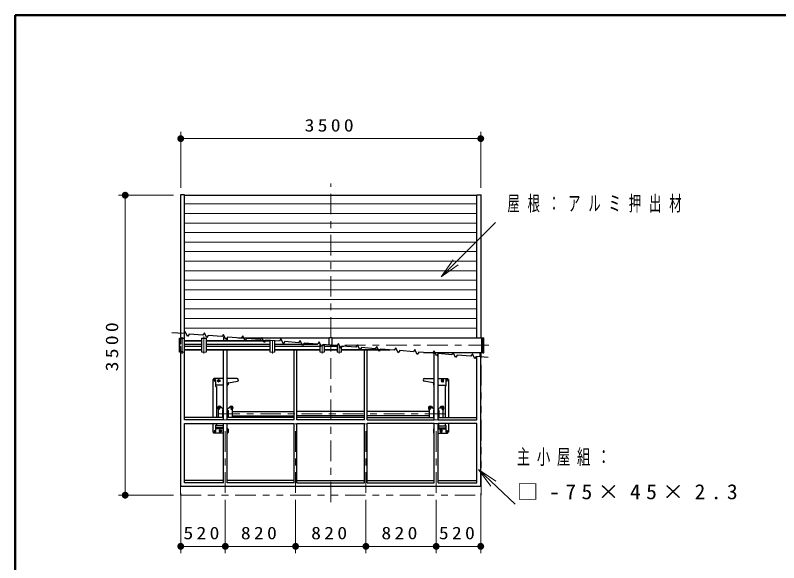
# Model space of a CAD drawing. Units: millimetres on the paper, scale 1:80. Extents: x -385 to 0, y 0 to 267.
# Drawn here: x -385 to -273.7, y 187.2 to 267 of the extents above; entities that cross this region are included whole.
import ezdxf

# ---------------------------------------------------------------- set-up
doc = ezdxf.new("R2010")
doc.units = ezdxf.units.MM
for name, pattern in [('USER1', [4.5, 2.5, -2]), ('USER2', [6, 3, -1, 1, -1]), ('USER3', [8, 3, -1, 1, -1, 1, -1])]:
    doc.linetypes.add(name, pattern=pattern)
doc.layers.add('1_80', color=7, linetype='Continuous', lineweight=25)
doc.layers.add('A3図枠', color=7, linetype='Continuous', lineweight=13)
doc.styles.add('ＭＳ ゴシック', font='')
doc.styles.get('ＭＳ ゴシック').set_extended_font_data('MS Gothic')

# ---------------------------------------------------------------- blocks, each defined once
blk = doc.blocks.new('filled_dot')
at = {"color": 0, "linetype": 'Continuous', "lineweight": -2, "const_width": 1.25}
blk.add_lwpolyline([(-0.625, 0, 1), (0.625, 0, 1)], format="xyb", close=True, dxfattribs=at)
blk = doc.blocks.new('open_arrow')
at = {"color": 0, "linetype": 'Continuous', "lineweight": -2}
blk.add_lwpolyline([(7.5, 1.25), (0, 0), (7.5, -1.25)], dxfattribs=at)

msp = doc.modelspace()

# ---------------------------------------------------------------- linework, layer by layer
at = {"layer": '1_80', "lineweight": 13}
for p, q in [((-360.869, 241.811), (-360.869, 250.007)), ((-317.119, 241.811), (-317.119, 250.007)), ((-360.869, 249.007), (-317.119, 249.007)), ((-361.909, 240.754), (-369.967, 240.754)), ((-368.967, 197.004), (-368.967, 240.754)), ((-360.309, 239.487), (-317.679, 239.487)), ((-360.309, 238.094), (-317.679, 238.094)), ((-360.309, 236.701), (-317.679, 236.701)), ((-322.886, 228.852), (-314.946, 236.792)), ((-360.309, 235.308), (-317.679, 235.308)), ((-360.309, 233.916), (-317.679, 233.916)), ((-360.309, 232.523), (-317.679, 232.523)), ((-360.309, 231.13), (-317.679, 231.13)), ((-360.309, 229.738), (-317.679, 229.738)), ((-360.309, 228.345), (-317.679, 228.345)), ((-360.309, 226.952), (-317.679, 226.952)), ((-360.309, 225.559), (-317.679, 225.559)), ((-360.309, 224.167), (-317.679, 224.167)), ((-360.309, 222.774), (-317.679, 222.774)), ((-360.309, 221.381), (-317.679, 221.381)), ((-361.034, 217.854), (-360.369, 217.854)), ((-357.807, 217.854), (-357.182, 217.854)), ((-347.807, 217.854), (-347.182, 217.854)), ((-340.557, 217.854), (-339.932, 217.854)), ((-337.432, 217.854), (-338.057, 217.854)), ((-317.457, 200.756), (-312.107, 195.679)), ((-360.869, 197.298), (-360.869, 188.542)), ((-317.119, 197.298), (-317.119, 188.542)), ((-361.909, 197.004), (-369.967, 197.004)), ((-354.369, 196.344), (-354.369, 188.542)), ((-344.119, 196.344), (-344.119, 188.542)), ((-333.869, 196.344), (-333.869, 188.542)), ((-323.619, 196.344), (-323.619, 188.542)), ((-354.369, 189.542), (-360.869, 189.542)), ((-344.119, 189.542), (-354.369, 189.542)), ((-333.869, 189.542), (-344.119, 189.542)), ((-323.619, 189.542), (-333.869, 189.542)), ((-317.119, 189.542), (-323.619, 189.542))]:
    msp.add_line(p, q, dxfattribs=at)
at = {"layer": '1_80', "linetype": 'USER2', "lineweight": 13}
for p, q in [((-338.994, 195.969), (-338.994, 242.455)), ((-360.682, 217.642), (-360.682, 220.065)), ((-357.494, 220.125), (-357.494, 217.652)), ((-347.494, 219.547), (-347.494, 217.652)), ((-340.244, 218.977), (-340.244, 217.652)), ((-315.919, 218.879), (-338.994, 218.879)), ((-337.744, 218.781), (-337.744, 217.652)), ((-355.926, 213.819), (-355.926, 213.581)), ((-322.063, 213.819), (-322.063, 213.581)), ((-322.251, 208.879), (-355.516, 208.879)), ((-354.369, 197.344), (-354.369, 207.461)), ((-344.119, 197.344), (-344.119, 207.461)), ((-333.869, 197.344), (-333.869, 207.461)), ((-323.619, 197.344), (-323.619, 207.461)), ((-355.926, 206.506), (-355.926, 206.269)), ((-322.063, 206.506), (-322.063, 206.269))]:
    msp.add_line(p, q, dxfattribs=at)
at = {"layer": '1_80'}
for p, q in [((-360.309, 240.811), (-360.909, 240.811)), ((-360.909, 240.811), (-360.909, 219.904)), ((-360.309, 220.554), (-360.309, 240.811)), ((-360.309, 240.763), (-317.679, 240.763)), ((-317.679, 240.811), (-317.079, 240.811)), ((-317.679, 219.942), (-317.679, 240.811)), ((-317.079, 219.942), (-317.079, 240.811)), ((-360.307, 219.558), (-360.307, 220.554)), ((-361.034, 217.854), (-361.034, 219.904)), ((-361.034, 219.904), (-360.369, 219.904)), ((-360.994, 217.854), (-360.994, 219.904)), ((-360.369, 219.904), (-360.369, 217.854)), ((-360.369, 219.558), (-357.807, 219.558)), ((-360.369, 219.51), (-357.807, 219.51)), ((-357.807, 219.904), (-357.182, 219.904)), ((-357.807, 217.854), (-357.807, 219.904)), ((-357.182, 219.904), (-357.182, 217.854)), ((-357.182, 219.558), (-347.807, 219.558)), ((-357.182, 219.51), (-347.807, 219.51)), ((-354.651, 220.102), (-354.651, 219.558)), ((-354.088, 220.073), (-354.088, 219.558)), ((-347.807, 217.854), (-347.807, 219.572)), ((-347.182, 219.523), (-347.182, 217.854)), ((-339.213, 218.896), (-339.213, 219.971)), ((-338.776, 219.971), (-339.213, 219.971)), ((-338.776, 218.862), (-338.776, 219.971)), ((-316.744, 217.788), (-316.744, 219.971)), ((-316.744, 219.971), (-316.682, 219.971)), ((-316.682, 217.788), (-316.682, 219.971)), ((-360.369, 219.029), (-357.807, 219.029)), ((-360.369, 218.729), (-357.807, 218.729)), ((-360.369, 218.248), (-357.807, 218.248)), ((-357.182, 219.029), (-347.807, 219.029)), ((-357.182, 218.729), (-347.807, 218.729)), ((-357.182, 218.248), (-347.807, 218.248)), ((-347.182, 219.029), (-340.903, 219.029)), ((-347.182, 218.729), (-340.557, 218.729)), ((-347.182, 218.248), (-340.557, 218.248)), ((-340.557, 217.854), (-340.557, 219.002)), ((-339.932, 218.953), (-339.932, 217.854)), ((-339.932, 218.729), (-338.057, 218.729)), ((-339.932, 218.248), (-338.057, 218.248)), ((-338.057, 218.806), (-338.057, 217.854)), ((-337.432, 217.854), (-337.432, 218.756)), ((-337.432, 218.729), (-337.085, 218.729)), ((-337.432, 218.248), (-330.965, 218.248)), ((-360.869, 198.298), (-360.869, 217.854)), ((-360.369, 218.201), (-357.807, 218.201)), ((-360.307, 207.983), (-360.307, 218.201)), ((-357.182, 218.201), (-347.807, 218.201)), ((-354.651, 207.983), (-354.651, 218.201)), ((-354.088, 207.983), (-354.088, 218.201)), ((-347.182, 218.201), (-340.557, 218.201)), ((-344.307, 207.983), (-344.307, 218.201)), ((-343.932, 207.983), (-343.932, 218.201)), ((-339.932, 218.201), (-338.057, 218.201)), ((-337.432, 218.201), (-330.358, 218.201)), ((-334.057, 207.983), (-334.057, 218.201)), ((-333.682, 207.983), (-333.682, 218.201)), ((-323.901, 207.983), (-323.901, 217.693)), ((-323.338, 207.983), (-323.338, 217.649)), ((-317.682, 207.983), (-317.682, 217.204)), ((-317.244, 217.817), (-317.244, 217.17)), ((-317.119, 198.298), (-317.119, 217.817)), ((-316.744, 217.788), (-316.682, 217.788)), ((-354.651, 214.004), (-356.026, 214.004)), ((-355.457, 213.778), (-355.307, 213.865)), ((-355.457, 213.605), (-355.457, 213.778)), ((-355.307, 213.865), (-355.157, 213.778)), ((-355.157, 213.778), (-355.157, 213.605)), ((-352.65, 214.004), (-354.088, 214.004)), ((-325.338, 214.004), (-323.901, 214.004)), ((-323.338, 214.004), (-321.963, 214.004)), ((-322.682, 213.865), (-322.832, 213.778)), ((-322.832, 213.778), (-322.832, 213.605)), ((-322.532, 213.778), (-322.682, 213.865)), ((-322.532, 213.605), (-322.532, 213.778)), ((-354.651, 213.067), (-355.801, 213.067)), ((-355.307, 213.519), (-355.457, 213.605)), ((-355.157, 213.605), (-355.307, 213.519)), ((-353.963, 213.327), (-353.963, 213.129)), ((-353.912, 213.389), (-352.616, 213.632)), ((-324.077, 213.389), (-325.373, 213.632)), ((-324.026, 213.327), (-324.026, 213.129)), ((-323.338, 213.067), (-322.188, 213.067)), ((-322.832, 213.605), (-322.682, 213.519)), ((-322.682, 213.519), (-322.532, 213.605)), ((-354.776, 209.379), (-354.776, 208.332)), ((-354.651, 209.442), (-354.713, 209.442)), ((-354.026, 209.442), (-354.088, 209.442)), ((-353.963, 209.379), (-353.963, 208.332)), ((-324.026, 209.379), (-324.026, 208.332)), ((-323.963, 209.442), (-323.901, 209.442)), ((-323.338, 209.442), (-323.276, 209.442)), ((-323.213, 209.379), (-323.213, 208.332)), ((-354.651, 208.332), (-360.307, 208.332)), ((-344.307, 208.332), (-354.088, 208.332)), ((-353.369, 209.192), (-344.307, 209.192)), ((-353.369, 208.567), (-344.307, 208.567)), ((-334.057, 209.192), (-343.932, 209.192)), ((-334.057, 208.567), (-343.932, 208.567)), ((-334.057, 208.332), (-343.932, 208.332)), ((-324.619, 209.192), (-333.682, 209.192)), ((-324.619, 208.567), (-333.682, 208.567)), ((-333.682, 208.332), (-323.901, 208.332)), ((-323.338, 208.332), (-317.682, 208.332)), ((-354.651, 207.983), (-360.307, 207.983)), ((-360.307, 198.82), (-360.307, 207.461)), ((-360.307, 207.461), (-354.651, 207.461)), ((-354.694, 207.099), (-355.801, 207.099)), ((-354.694, 207.461), (-354.694, 206.692)), ((-354.694, 207.099), (-354.694, 206.824)), ((-354.651, 198.82), (-354.651, 207.461)), ((-344.307, 207.983), (-354.088, 207.983)), ((-354.088, 198.82), (-354.088, 207.461)), ((-354.088, 207.461), (-344.307, 207.461)), ((-344.307, 198.82), (-344.307, 207.461)), ((-334.057, 207.983), (-343.932, 207.983)), ((-343.932, 198.82), (-343.932, 207.461)), ((-343.932, 207.461), (-334.057, 207.461)), ((-334.057, 198.82), (-334.057, 207.461)), ((-333.682, 207.983), (-323.901, 207.983)), ((-333.682, 198.82), (-333.682, 207.461)), ((-323.901, 207.461), (-333.682, 207.461)), ((-323.901, 198.82), (-323.901, 207.461)), ((-323.338, 207.983), (-317.682, 207.983)), ((-323.338, 198.82), (-323.338, 207.461)), ((-317.682, 207.461), (-323.338, 207.461)), ((-323.294, 207.461), (-323.294, 206.692)), ((-323.294, 207.099), (-322.188, 207.099)), ((-317.682, 198.82), (-317.682, 207.461)), ((-354.651, 206.067), (-356.026, 206.067)), ((-354.694, 206.824), (-355.801, 206.824)), ((-354.651, 206.692), (-355.801, 206.692)), ((-355.238, 206.466), (-355.088, 206.552)), ((-355.238, 206.293), (-355.238, 206.466)), ((-355.088, 206.206), (-355.238, 206.293)), ((-355.088, 206.552), (-354.938, 206.466)), ((-354.938, 206.293), (-355.088, 206.206)), ((-354.938, 206.466), (-354.938, 206.293)), ((-354.026, 206.692), (-354.088, 206.692)), ((-354.026, 206.067), (-354.088, 206.067)), ((-353.963, 206.629), (-353.963, 206.129)), ((-324.026, 206.629), (-324.026, 206.129)), ((-323.963, 206.692), (-323.901, 206.692)), ((-323.963, 206.067), (-323.901, 206.067)), ((-323.338, 206.692), (-322.188, 206.692)), ((-323.338, 206.067), (-321.963, 206.067)), ((-323.294, 206.824), (-322.188, 206.824)), ((-322.901, 206.552), (-323.051, 206.466)), ((-323.051, 206.466), (-323.051, 206.293)), ((-323.051, 206.293), (-322.901, 206.206)), ((-322.751, 206.466), (-322.901, 206.552)), ((-322.901, 206.206), (-322.751, 206.293)), ((-322.751, 206.293), (-322.751, 206.466)), ((-360.869, 198.298), (-317.119, 198.298)), ((-354.651, 199.168), (-360.307, 199.168)), ((-354.651, 198.82), (-360.307, 198.82)), ((-344.307, 199.168), (-354.088, 199.168)), ((-344.307, 198.82), (-354.088, 198.82)), ((-343.932, 199.168), (-334.057, 199.168)), ((-343.932, 198.82), (-334.057, 198.82)), ((-333.682, 199.168), (-323.901, 199.168)), ((-333.682, 198.82), (-323.901, 198.82)), ((-323.338, 199.168), (-317.682, 199.168)), ((-323.338, 198.82), (-317.682, 198.82))]:
    msp.add_line(p, q, dxfattribs=at)
at = {"layer": '1_80', "linetype": 'USER1', "lineweight": 13}
for p, q in [((-360.869, 219.904), (-360.869, 240.811)), ((-317.119, 219.942), (-317.119, 240.811)), ((-360.909, 219.089), (-360.909, 219.904)), ((-360.869, 219.089), (-360.869, 219.904)), ((-316.994, 217.854), (-316.994, 219.904)), ((-316.954, 219.904), (-316.994, 219.904)), ((-316.954, 217.854), (-316.954, 219.904)), ((-360.909, 219.089), (-360.869, 219.089)), ((-360.909, 218.67), (-360.869, 218.67)), ((-360.909, 218.67), (-360.909, 217.854)), ((-360.869, 217.854), (-360.869, 218.67)), ((-316.954, 217.854), (-316.994, 217.854)), ((-317.682, 207.983), (-360.307, 207.983)), ((-317.682, 207.461), (-360.307, 207.461))]:
    msp.add_line(p, q, dxfattribs=at)
at = {"layer": '1_80', "color": 131}
for p, q in [((-352.515, 219.942), (-339.213, 219.942)), ((-338.776, 219.942), (-316.744, 219.942)), ((-325.473, 217.817), (-316.744, 217.817))]:
    msp.add_line(p, q, dxfattribs=at)
at = {"layer": '1_80', "linetype": 'USER3', "lineweight": 13}
for p, q in [((-360.909, 196.996), (-360.909, 217.854)), ((-317.079, 196.996), (-317.079, 217.817)), ((-360.909, 196.996), (-317.079, 196.996))]:
    msp.add_line(p, q, dxfattribs=at)
at = {"layer": '1_80', "color": 2}
for p, q in [((-356.176, 213.879), (-355.863, 213.879)), ((-356.176, 213.879), (-356.176, 208.332)), ((-355.801, 213.817), (-355.801, 212.942)), ((-322.188, 213.817), (-322.188, 212.942)), ((-321.813, 213.879), (-322.126, 213.879)), ((-321.813, 213.879), (-321.813, 208.332)), ((-355.738, 212.879), (-355.676, 212.879)), ((-355.676, 212.879), (-355.676, 208.332)), ((-322.313, 212.879), (-322.313, 208.332)), ((-322.251, 212.879), (-322.313, 212.879)), ((-356.176, 207.461), (-356.176, 206.192)), ((-355.801, 207.129), (-355.801, 206.254)), ((-355.738, 207.192), (-355.676, 207.192)), ((-355.676, 207.461), (-355.676, 207.192)), ((-322.313, 207.461), (-322.313, 207.192)), ((-322.251, 207.192), (-322.313, 207.192)), ((-322.188, 207.129), (-322.188, 206.254)), ((-321.813, 207.461), (-321.813, 206.192)), ((-356.176, 206.192), (-355.863, 206.192)), ((-321.813, 206.192), (-322.126, 206.192))]:
    msp.add_line(p, q, dxfattribs=at)
at = {"layer": '1_80', "color": 4, "linetype": 'USER2', "lineweight": 13}
for p, q in [((-354.946, 209.754), (-355.543, 209.754)), ((-355.244, 210.052), (-355.244, 209.456)), ((-353.196, 209.754), (-353.793, 209.754)), ((-353.494, 210.052), (-353.494, 209.456)), ((-324.793, 209.754), (-324.196, 209.754)), ((-324.494, 210.052), (-324.494, 209.456)), ((-323.043, 209.754), (-322.446, 209.754)), ((-322.744, 210.052), (-322.744, 209.456))]:
    msp.add_line(p, q, dxfattribs=at)
at = {"layer": '1_80', "color": 4}
for p, q in [((-355.369, 208.335), (-355.369, 209.424)), ((-355.068, 209.931), (-354.839, 209.702)), ((-353.671, 209.931), (-353.9, 209.702)), ((-353.369, 209.424), (-353.369, 208.335)), ((-324.619, 209.424), (-324.619, 208.335)), ((-324.318, 209.931), (-324.089, 209.702)), ((-322.921, 209.931), (-323.15, 209.702)), ((-322.619, 208.335), (-322.619, 209.424))]:
    msp.add_line(p, q, dxfattribs=at)
at = {"layer": '1_80'}
msp.add_lwpolyline([(-316.044, 217.076), (-317.768, 217.211), (-317.994, 216.882), (-318.339, 217.604), (-318.565, 217.274), (-320.559, 217.431), (-320.786, 217.101), (-321.13, 217.823), (-321.357, 217.493), (-323.351, 217.65), (-323.577, 217.32), (-323.922, 218.042), (-324.148, 217.713), (-326.142, 217.869), (-326.369, 217.54), (-326.713, 218.262), (-326.94, 217.932), (-328.933, 218.089), (-329.16, 217.759), (-329.504, 218.481), (-329.731, 218.151), (-331.725, 218.308), (-331.951, 217.978), (-332.296, 218.7), (-332.522, 218.371), (-334.516, 218.527), (-334.743, 218.198), (-335.087, 218.92), (-335.314, 218.59), (-337.308, 218.747), (-337.534, 218.417), (-337.879, 219.139), (-338.105, 218.809), (-340.099, 218.966), (-340.326, 218.636), (-340.67, 219.358), (-340.897, 219.029), (-342.89, 219.185), (-343.117, 218.856), (-343.461, 219.578), (-343.688, 219.248), (-345.682, 219.405), (-345.908, 219.075), (-346.253, 219.797), (-346.479, 219.467), (-348.473, 219.624), (-348.7, 219.294), (-349.044, 220.016), (-349.271, 219.687), (-351.265, 219.843), (-351.491, 219.514), (-351.836, 220.236), (-352.062, 219.906), (-354.056, 220.063), (-354.283, 219.733), (-354.627, 220.455), (-354.854, 220.125), (-356.847, 220.282), (-357.074, 219.952), (-357.418, 220.675), (-357.645, 220.345), (-359.639, 220.502), (-359.865, 220.172), (-360.21, 220.894), (-360.436, 220.564), (-362.16, 220.7)], dxfattribs=at)
for centre, radius in [((-360.682, 219.817), 0.05), ((-360.682, 217.942), 0.05), ((-355.307, 213.692), 0.15), ((-355.307, 213.692), 0.1), ((-322.682, 213.692), 0.15), ((-322.682, 213.692), 0.1), ((-355.926, 213.692), 0.05), ((-322.063, 213.692), 0.05), ((-355.926, 206.379), 0.05), ((-355.088, 206.379), 0.15), ((-355.088, 206.379), 0.1), ((-322.901, 206.379), 0.15), ((-322.901, 206.379), 0.1), ((-322.063, 206.379), 0.05)]:
    msp.add_circle(centre, radius, dxfattribs=at)
at = {"layer": '1_80', "color": 4}
for centre in [(-355.244, 209.754), (-353.494, 209.754), (-324.494, 209.754), (-322.744, 209.754)]:
    msp.add_circle(centre, 0.131, dxfattribs=at)
at = {"layer": '1_80'}
for centre, radius, start, end in [((-356.026, 213.942), 0.0625, 90, 180), ((-355.382, 213.822), 0.05, 30, 210), ((-352.651, 213.817), 0.188, 280.6459, 90), ((-325.338, 213.817), 0.188, 90, 259.3541), ((-322.607, 213.822), 0.05, 330, 150), ((-321.963, 213.942), 0.0625, 0, 90), ((-355.382, 213.562), 0.05, 150, 330), ((-355.157, 213.692), 0.05, 270, 90), ((-354.026, 213.129), 0.0625, 270, 0), ((-353.901, 213.327), 0.0625, 100.6459, 180), ((-324.088, 213.327), 0.0625, 0, 79.3541), ((-323.963, 213.129), 0.0625, 180, 270), ((-322.832, 213.692), 0.05, 90, 270), ((-322.607, 213.562), 0.05, 210, 30), ((-354.713, 209.379), 0.0625, 90, 180), ((-354.026, 209.379), 0.0625, 0, 90), ((-323.963, 209.379), 0.0625, 90, 180), ((-323.276, 209.379), 0.0625, 0, 90), ((-356.026, 206.129), 0.0625, 180, 270), ((-355.163, 206.509), 0.05, 30, 210), ((-355.163, 206.249), 0.05, 150, 330), ((-354.938, 206.379), 0.05, 270, 90), ((-354.026, 206.629), 0.0625, 0, 90), ((-354.026, 206.129), 0.0625, 270, 0), ((-323.963, 206.629), 0.0625, 90, 180), ((-323.963, 206.129), 0.0625, 180, 270), ((-323.051, 206.379), 0.05, 90, 270), ((-322.826, 206.509), 0.05, 330, 150), ((-322.826, 206.249), 0.05, 210, 30), ((-321.963, 206.129), 0.0625, 270, 0)]:
    msp.add_arc(centre, radius, start, end, dxfattribs=at)
at = {"layer": '1_80', "color": 2}
for centre, start, end in [((-355.863, 213.817), 0, 90), ((-322.126, 213.817), 90, 180), ((-355.738, 212.942), 180, 270), ((-322.251, 212.942), 270, 0), ((-355.738, 207.129), 90, 180), ((-322.251, 207.129), 0, 90), ((-355.863, 206.254), 270, 0), ((-322.126, 206.254), 180, 270)]:
    msp.add_arc(centre, 0.0625, start, end, dxfattribs=at)
at = {"layer": '1_80', "color": 4}
for centre, start, end in [((-355.244, 209.754), 45, 221.40962), ((-355.619, 209.424), 0, 41.40962), ((-354.662, 209.879), 225, 270), ((-354.076, 209.879), 270, 315), ((-353.494, 209.754), 318.59038, 135), ((-353.119, 209.424), 138.59038, 180), ((-324.494, 209.754), 45, 221.40962), ((-324.869, 209.424), 0, 41.40962), ((-323.912, 209.879), 225, 270), ((-323.326, 209.879), 270, 315), ((-322.744, 209.754), 318.59038, 135), ((-322.369, 209.424), 138.59038, 180)]:
    msp.add_arc(centre, 0.25, start, end, dxfattribs=at)
at = {"layer": 'A3図枠', "lineweight": 50}
for p, q in [((-385, 267), (-385, 0)), ((0, 267), (-385, 267))]:
    msp.add_line(p, q, dxfattribs=at)

# ---------------------------------------------------------------- block references
at = {"layer": '1_80', "lineweight": 13, "xscale": 0.4, "yscale": 0.4}
for p in [(-360.869, 249.007), (-360.869, 189.542), (-354.369, 189.542), (-344.119, 189.542), (-333.869, 189.542), (-323.619, 189.542)]:
    msp.add_blockref('filled_dot', p, dxfattribs=at)
for name, p, rotation in [('filled_dot', (-317.119, 249.007), 180), ('filled_dot', (-368.967, 240.754), 270), ('open_arrow', (-322.886, 228.852), 45), ('open_arrow', (-317.457, 200.756), 316.5), ('filled_dot', (-368.967, 197.004), 90), ('filled_dot', (-354.369, 189.542), 180), ('filled_dot', (-344.119, 189.542), 180), ('filled_dot', (-333.869, 189.542), 180), ('filled_dot', (-323.619, 189.542), 180), ('filled_dot', (-317.119, 189.542), 180)]:
    msp.add_blockref(name, p, dxfattribs=dict(at, rotation=rotation))

# ---------------------------------------------------------------- texts
at = {"layer": '1_80', "style": 'ＭＳ ゴシック'}
for s, insert, char_height, attachment_point in [('\\T1.33;\\W1.15;3500', (-338.994, 250.007), 1.833, 8), ('\\T1.64;\\W0.6;屋根：アルミ押出材', (-313.234, 239.442), 2.199, 4), ('\\T1.5;\\W0.65;主小屋組：', (-311.862, 202.479), 2.199, 4), ('\\T1.5;\\W1.05;□-75×45×2.3', (-311.862, 197.479), 2.199, 4), ('\\T1.33;\\W1.15;520', (-357.619, 190.542), 1.833, 8), ('\\T1.33;\\W1.15;820', (-349.244, 190.542), 1.833, 8), ('\\T1.33;\\W1.15;820', (-338.994, 190.542), 1.833, 8), ('\\T1.33;\\W1.15;820', (-328.744, 190.542), 1.833, 8), ('\\T1.33;\\W1.15;520', (-320.369, 190.542), 1.833, 8)]:
    msp.add_mtext(s, dxfattribs=dict(at, insert=insert, char_height=char_height, attachment_point=attachment_point))
at = {"layer": '1_80', "insert": (-369.967, 218.879), "char_height": 1.833, "attachment_point": 8, "rotation": 90, "style": 'ＭＳ ゴシック'}
msp.add_mtext('\\T1.33;\\W1.15;3500', dxfattribs=at)

doc.saveas('drawing.dxf')
